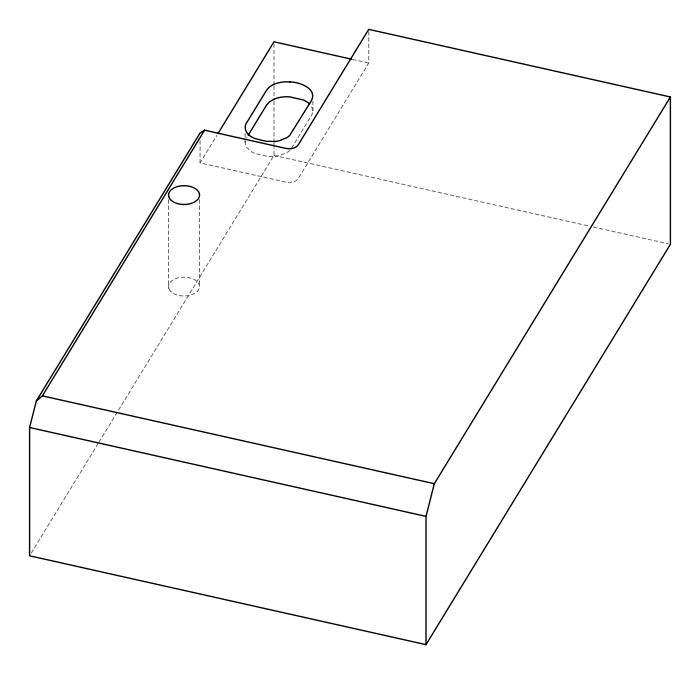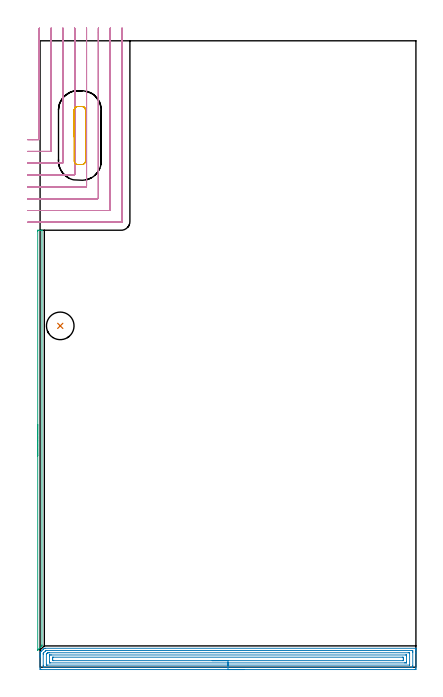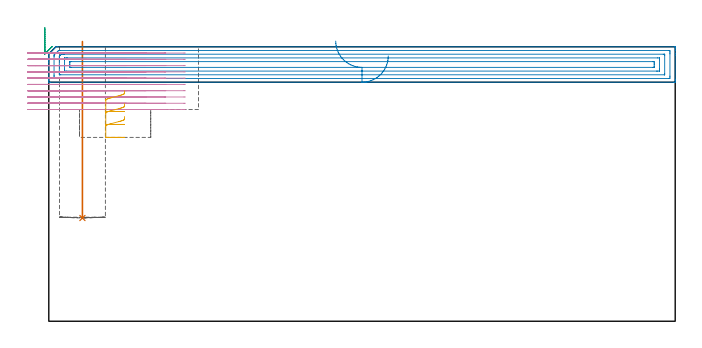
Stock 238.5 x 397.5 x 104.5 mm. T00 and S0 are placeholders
(PLAN: 5 operations, 3 tool changes, 36.3 min)
(1 INDEXABLE_INSERT_DRILL_BLIND_HOLE_FROM_SOLID | STEP1POCKET | NXT0302_006 | 0.27 min | 15606 mm3)
(2 AREA_MILL | FG_CHAMFER_SURFACE | UGT0205_001 | 9.81 min | 21728 mm3)
(3 AREA_MILL_1 | FG_CHAMFER_SURFACE_1 | UGT0205_001 | 2.28 min | 973 mm3)
(4 MILL_CORNER_NOTCH_RECTANGULAR | CORNER_NOTCH_RECTANGULAR | NXT0201_013 | Follow Part, ap 2.5, ae 75% | 23.03 min | 163593 mm3)
(5 MILL_RECTANGULAR_POCKET | POCKET_RECTANGULAR_STRAIGHT | UGT0201_104 | Follow Part, ap 5, ae 75% | 0.89 min | 14970 mm3)
(TOOL NXT0302_006 | Index. Insert Drill 17.5mm [880-D1750L25-05] | D17.5 PA176 FL88 Z2)
(TOOL UGT0205_001 | Chamfer Mill 20 x 3 x 45 deg. | D20 FL50 Z2)
(TOOL NXT0201_013 | ENDMILL 10mm | D10 FL30 Z4)
(TOOL UGT0201_104 | End Mill 20 mm | D20 FL22 Z2)
(OP 1 INDEXABLE_INSERT_DRILL_BLIND_HOLE_FROM_SOLID)
G17 G21 G94 G90
T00 M6
G54
G17 G0 G90 X12.8 Y216.6 S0 M3
G43 Z114.5 H1
G94 G81 G98 Z39.3 F250. R106.5
G80
M5
M2
(OP 2 AREA_MILL)
G17 G21 G94 G90
T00 M6
G54
G17 G0 G90 X129.25 Y-1.5 S1061 M3
G43 Z114.5 H0
Z101.
G94 G1 X129.212 Z100.128 F250.
X129.098 Z99.264
X128.909 Z98.412
X128.647 Z97.58
X128.313 Z96.774
X127.91 Z96.
X127.442 Z95.264
X126.91 Z94.572
X126.321 Z93.929
X125.678 Z93.34
X124.986 Z92.808
X124.25 Z92.34
X123.476 Z91.937
X122.67 Z91.603
X121.838 Z91.341
X120.987 Z91.152
X120.122 Z91.038
X119.25 Z91.
X0.601
X0.067 Y-1.494 Z91.003
X0.008 Y-1.492 Z91.006
X0.004 Y-0.963 Z91.534
X0. Y-0.366 Z92.132
Y6.138 Z98.631
Y6.718 Z99.215
Y7.025 Z99.521
Y7.605 Z100.101
Y7.913 Z100.408
Y8.937 Z101.436
X0.007 Y9.244 Z101.743
X0.009 Y9.297 Z101.796
X0.154 Y9.451 Z101.951
X0.367 Y9.667 Z102.167
X1.047 Y10.347 Z102.846
X1.939 Y11.239 Z103.738
X2.158 Y11.458 Z103.958
X2.607 Y11.907 Z104.407
X2.693 Y12.001 Z104.483
X3.277 Y12. Z104.5
X238.346
X238.49 Y11.997 Z104.488
X238.493 Y11.969 Z104.46
X238.5 Y11.628 Z104.127
Y11.19 Z103.689
Y10.575 Z103.07
Y9.38 Z101.877
Y8.8 Z101.294
Y-0.366 Z92.131
X238.496 Y-0.963 Z91.534
X238.492 Y-1.492 Z91.006
X238.433 Y-1.494 Z91.003
X237.899 Y-1.5 Z91.
X119.25
Y-0.086 Z92.414
X2.385
X2.01 Y-0.075 Z92.425
X2.002 Y0.305 Z92.805
X2. Y0.812 Z93.312
Y1.195 Z93.695
Y8.295 Z100.795
X2.007 Y8.8 Z101.3
X2.01 Y8.846 Z101.346
X2.041 Y8.885 Z101.385
X2.095 Y8.944 Z101.444
X3.277 Y10.127 Z102.627
X3.504 Y10.35 Z102.85
X3.737 Y10.575 Z103.075
X4.159 Y10.586 Z103.086
X4.169
X236.115 Y10.585 Z103.085
X236.49 Y10.575 Z103.075
X236.498 Y10.195 Z102.695
X236.5 Y9.688 Z102.188
Y9.305 Z101.805
Y0.812 Z93.312
X236.498 Y0.431 Z92.931
X236.49 Y-0.075 Z92.425
X236.125 Y-0.086 Z92.414
X236.115
X119.25
Y1.328 Z93.828
X4.542 Y1.329 Z93.829
X4.169 Y1.331 Z93.831
X4.045 Y1.334 Z93.834
X4.01 Y1.336 Z93.836
X4.005 Y1.42 Z93.92
X4.002 Y1.532 Z94.032
X4. Y1.7 Z94.2
Y1.868 Z94.368
Y8.08 Z100.58
X4.004 Y8.249 Z100.749
X4.01 Y8.36 Z100.86
X4.021 Y8.41 Z100.91
X4.043 Y8.436 Z100.936
X4.169 Y8.569 Z101.069
X4.285 Y8.685 Z101.185
X4.401 Y8.8 Z101.3
X4.735 Y9.124 Z101.624
X4.786 Y9.165 Z101.665
X4.875 Y9.167 Z101.667
X5.061 Y9.17 Z101.67
X5.58 Y9.171 Z101.671
X5.953 Y9.172 Z101.672
X233.958 Y9.171 Z101.671
X234.331 Y9.169 Z101.669
X234.454 Y9.166 Z101.666
X234.49 Y9.163 Z101.663
X234.495 Y9.08 Z101.58
X234.498 Y8.968 Z101.468
X234.5 Y8.8 Z101.3
Y8.632 Z101.132
Y1.7 Z94.2
X234.499 Y1.533 Z94.033
X234.49 Y1.364 Z93.864
X234.485 Y1.334 Z93.834
X234.47 Y1.332 Z93.832
X234.424 Y1.33 Z93.83
X234.331 Y1.329 Z93.829
X119.25 Y1.328 Z93.828
Y2.743 Z95.243
X6.688
X6.076 Y2.75 Z95.25
X6.01 Y2.751 Z95.251
X6.006 Y2.842 Z95.342
X6.002 Y3.038 Z95.538
X6. Y3.428 Z95.928
Y7.025 Z99.525
X6.004 Y7.446 Z99.946
X6.009 Y7.656 Z100.156
X6.014 Y7.75 Z100.25
X6.114 Y7.753 Z100.253
X6.845 Y7.757 Z100.257
X7.001
X231.812
X232.424 Y7.75 Z100.25
X232.49 Y7.749 Z100.249
X232.494 Y7.658 Z100.158
X232.498 Y7.462 Z99.962
X232.5 Y7.072 Z99.572
Y3.521 Z96.021
Y3.475 Z95.975
X232.496 Y3.054 Z95.554
X232.491 Y2.844 Z95.344
X232.486 Y2.75 Z95.25
X232.386 Y2.747 Z95.247
X231.655 Y2.743 Z95.243
X231.499
X119.25
Y4.157 Z96.657
X8.629
X8.423 Y4.159 Z96.659
X8.019 Y4.164 Z96.664
X8.01 Y4.362 Z96.862
X8.001 Y4.988 Z97.488
X8. Y5.25 Z97.75
Y5.876 Z98.376
X8.002 Y6.138 Z98.638
X8.006 Y6.294 Z98.794
X8.009 Y6.327 Z98.827
X8.08 Y6.336 Z98.836
X8.216 Y6.34 Z98.84
X8.423 Y6.343 Z98.843
X229.871
X230.077 Y6.341 Z98.841
X230.481 Y6.336 Z98.836
X230.49 Y6.138 Z98.638
X230.499 Y5.512 Z98.012
X230.5 Y5.25 Z97.75
Y4.624 Z97.124
X230.498 Y4.362 Z96.862
X230.494 Y4.206 Z96.706
X230.491 Y4.173 Z96.673
X230.42 Y4.164 Z96.664
X230.284 Y4.16 Z96.66
X230.077 Y4.157 Z96.657
X119.25
X118.378 Z96.695
X117.514 Z96.809
X116.662 Z96.998
X115.83 Z97.26
X115.024 Z97.594
X114.25 Z97.997
X113.514 Z98.465
X112.822 Z98.996
X112.179 Z99.586
X111.59 Z100.229
X111.058 Z100.921
X110.59 Z101.657
X110.187 Z102.431
X109.853 Z103.237
X109.591 Z104.069
X109.402 Z104.92
X109.288 Z105.785
X109.25 Z106.657
G0 Z114.5
M5
M2
(OP 3 AREA_MILL_1)
G17 G21 G94 G90
T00 M6
G54
G17 G0 G90 X-1.5 Y134.05 S1061 M3
G43 Z114.5 H0
Z111.8
G94 G1 Y134.088 Z110.928 F250.
Y134.202 Z110.064
Y134.391 Z109.212
Y134.653 Z108.38
Y134.987 Z107.574
Y135.39 Z106.8
Y135.858 Z106.064
Y136.39 Z105.372
Y136.979 Z104.729
Y137.622 Z104.14
Y138.314 Z103.609
Y139.05 Z103.14
Y139.824 Z102.737
Y140.63 Z102.403
Y141.462 Z102.141
Y142.313 Z101.952
Y143.178 Z101.838
Y144.05 Z101.8
Y276.685
X-1.498 Y276.896 Z101.802
X-1.491 Y277.297 Z101.805
X-1.366 Y277.3 Z101.931
X-0.15 Z103.145
X0.517 Z103.817
X0.847 Z104.146
X1.19 Z104.481
X1.197 Y277.293 Z104.488
X1.2 Y277.132 Z104.5
Y14.095
X1.196 Y13.504 Z104.487
X1.176 Y13.476 Z104.475
X0.406 Y12.705 Z103.705
X0.144 Y12.442 Z103.44
X0.01 Y12.309 Z103.307
X-0.456 Y11.844 Z102.843
X-0.738 Y11.559 Z102.557
X-1.331 Y10.969 Z101.968
X-1.474 Y10.833 Z101.825
X-1.497 Y10.814 Z101.802
X-1.5 Y10.956 Z101.8
Y10.969
Y144.05
Y144.922 Z101.838
Y145.786 Z101.952
Y146.638 Z102.141
Y147.47 Z102.403
Y148.276 Z102.737
Y149.05 Z103.14
Y149.786 Z103.609
Y150.478 Z104.14
Y151.121 Z104.729
Y151.71 Z105.372
Y152.241 Z106.064
Y152.71 Z106.8
Y153.113 Z107.574
Y153.447 Z108.38
Y153.709 Z109.212
Y153.898 Z110.064
Y154.012 Z110.928
Y154.05 Z111.8
G0 Z114.5
M5
M2
(OP 4 MILL_CORNER_NOTCH_RECTANGULAR)
G17 G21 G94 G90
T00 M6
G54
G17 G0 G90 X-8. Y334.8 S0 M3
G43 Z114.5 H0
Z102.11
G94 G1 X-5. F250.
X-0.995 F500.
G3 X-0.5 Y335.295 R0.5
G1 Y402.475
Y405.475 F250.
G0 Z114.5
X-8. Y327.3
Z102.11
G1 X-5.
X6.505 F500.
G3 X7. Y327.795 R0.5
G1 Y402.5
Y405.5 F250.
G0 Z114.5
X-8. Y319.8
Z102.11
G1 X-5.
X14.004 F500.
G3 X14.5 Y320.296 R0.5
G1 Y402.5
Y405.5 F250.
G0 Z114.5
X-8. Y312.3
Z102.11
G1 X-5.
X21.504 F500.
G3 X22. Y312.796 R0.5
G1 Y402.5
Y405.5 F250.
G0 Z114.5
X-8. Y304.8
Z102.11
G1 X-5.
X29.004 F500.
G3 X29.5 Y305.296 R0.5
G1 Y402.5
Y405.5 F250.
G0 Z114.5
X-8. Y297.3
Z102.11
G1 X-5.
X36.504 F500.
G3 X37. Y297.796 R0.5
G1 Y402.5
Y405.5 F250.
G0 Z114.5
X-8. Y289.8
Z102.11
G1 X-5.
X44.003 F500.
G3 X44.5 Y290.297 R0.5
G1 Y402.5
Y405.5 F250.
G0 Z114.5
X-8. Y282.3
Z102.11
G1 X-5.
X51.503 F500.
G3 X52. Y282.797 R0.5
G1 Y402.5
Y405.5 F250.
G0 Z114.5
X-8. Y334.8
Z99.72
G1 X-5.
X-0.995 F500.
G3 X-0.5 Y335.295 R0.5
G1 Y402.475
Y405.475 F250.
G0 Z114.5
X-8. Y327.3
Z99.72
G1 X-5.
X6.505 F500.
G3 X7. Y327.795 R0.5
G1 Y402.5
Y405.5 F250.
G0 Z114.5
X-8. Y319.8
Z99.72
G1 X-5.
X14.004 F500.
G3 X14.5 Y320.296 R0.5
G1 Y402.5
Y405.5 F250.
G0 Z114.5
X-8. Y312.3
Z99.72
G1 X-5.
X21.504 F500.
G3 X22. Y312.796 R0.5
G1 Y402.5
Y405.5 F250.
G0 Z114.5
X-8. Y304.8
Z99.72
G1 X-5.
X29.004 F500.
G3 X29.5 Y305.296 R0.5
G1 Y402.5
Y405.5 F250.
G0 Z114.5
X-8. Y297.3
Z99.72
G1 X-5.
X36.504 F500.
G3 X37. Y297.796 R0.5
G1 Y402.5
Y405.5 F250.
G0 Z114.5
X-8. Y289.8
Z99.72
G1 X-5.
X44.003 F500.
G3 X44.5 Y290.297 R0.5
G1 Y402.5
Y405.5 F250.
G0 Z114.5
X-8. Y282.3
Z99.72
G1 X-5.
X51.503 F500.
G3 X52. Y282.797 R0.5
G1 Y402.5
Y405.5 F250.
G0 Z114.5
X-8. Y334.8
Z97.33
G1 X-5.
X-0.995 F500.
G3 X-0.5 Y335.295 R0.5
G1 Y402.475
Y405.475 F250.
G0 Z114.5
X-8. Y327.3
Z97.33
G1 X-5.
X6.505 F500.
G3 X7. Y327.795 R0.5
G1 Y402.5
Y405.5 F250.
G0 Z114.5
X-8. Y319.8
Z97.33
G1 X-5.
X14.004 F500.
G3 X14.5 Y320.296 R0.5
G1 Y402.5
Y405.5 F250.
G0 Z114.5
X-8. Y312.3
Z97.33
G1 X-5.
X21.504 F500.
G3 X22. Y312.796 R0.5
G1 Y402.5
Y405.5 F250.
G0 Z114.5
X-8. Y304.8
Z97.33
G1 X-5.
X29.004 F500.
G3 X29.5 Y305.296 R0.5
G1 Y402.5
Y405.5 F250.
G0 Z114.5
X-8. Y297.3
Z97.33
G1 X-5.
X36.504 F500.
G3 X37. Y297.796 R0.5
G1 Y402.5
Y405.5 F250.
G0 Z114.5
X-8. Y289.8
Z97.33
G1 X-5.
X44.003 F500.
G3 X44.5 Y290.297 R0.5
G1 Y402.5
Y405.5 F250.
G0 Z114.5
X-8. Y282.3
Z97.33
G1 X-5.
X51.503 F500.
G3 X52. Y282.797 R0.5
G1 Y402.5
Y405.5 F250.
G0 Z114.5
X-8. Y334.8
Z94.94
G1 X-5.
X-0.995 F500.
G3 X-0.5 Y335.295 R0.5
G1 Y402.475
Y405.475 F250.
G0 Z114.5
X-8. Y327.3
Z94.94
G1 X-5.
X6.504 F500.
G3 X7. Y327.796 R0.5
G1 Y402.5
Y405.5 F250.
G0 Z114.5
X-8. Y319.8
Z94.94
G1 X-5.
X14.004 F500.
G3 X14.5 Y320.296 R0.5
G1 Y402.5
Y405.5 F250.
G0 Z114.5
X-8. Y312.3
Z94.94
G1 X-5.
X21.504 F500.
G3 X22. Y312.796 R0.5
G1 Y402.5
Y405.5 F250.
G0 Z114.5
X-8. Y304.8
Z94.94
G1 X-5.
X29.004 F500.
G3 X29.5 Y305.296 R0.5
G1 Y402.5
Y405.5 F250.
G0 Z114.5
X-8. Y297.3
Z94.94
G1 X-5.
X36.504 F500.
G3 X37. Y297.796 R0.5
G1 Y402.5
Y405.5 F250.
G0 Z114.5
X-8. Y289.8
Z94.94
G1 X-5.
X44.003 F500.
G3 X44.5 Y290.297 R0.5
G1 Y402.5
Y405.5 F250.
G0 Z114.5
X-8. Y282.3
Z94.94
G1 X-5.
X51.503 F500.
G3 X52. Y282.797 R0.5
G1 Y402.5
Y405.5 F250.
G0 Z114.5
X-8. Y334.8
Z92.55
G1 X-5.
X-0.995 F500.
G3 X-0.5 Y335.295 R0.5
G1 Y402.475
Y405.475 F250.
G0 Z114.5
X-8. Y327.3
Z92.55
G1 X-5.
X6.505 F500.
G3 X7. Y327.795 R0.5
G1 Y402.5
Y405.5 F250.
G0 Z114.5
X-8. Y319.8
Z92.55
G1 X-5.
X14.004 F500.
G3 X14.5 Y320.296 R0.5
G1 Y402.5
Y405.5 F250.
G0 Z114.5
X-8. Y312.3
Z92.55
G1 X-5.
X21.504 F500.
G3 X22. Y312.796 R0.5
G1 Y402.5
Y405.5 F250.
G0 Z114.5
X-8. Y304.8
Z92.55
G1 X-5.
X29.004 F500.
G3 X29.5 Y305.296 R0.5
G1 Y402.5
Y405.5 F250.
G0 Z114.5
X-8. Y297.3
Z92.55
G1 X-5.
X36.504 F500.
G3 X37. Y297.796 R0.5
G1 Y402.5
Y405.5 F250.
G0 Z114.5
X-8. Y289.8
Z92.55
G1 X-5.
X44.003 F500.
G3 X44.5 Y290.297 R0.5
G1 Y402.5
Y405.5 F250.
G0 Z114.5
X-8. Y282.3
Z92.55
G1 X-5.
X51.503 F500.
G3 X52. Y282.797 R0.5
G1 Y402.5
Y405.5 F250.
G0 Z114.5
X-8. Y334.8
Z90.16
G1 X-5.
X-0.995 F500.
G3 X-0.5 Y335.295 R0.5
G1 Y402.475
Y405.475 F250.
G0 Z114.5
X-8. Y327.3
Z90.16
G1 X-5.
X6.504 F500.
G3 X7. Y327.796 R0.5
G1 Y402.5
Y405.5 F250.
G0 Z114.5
X-8. Y319.8
Z90.16
G1 X-5.
X14.004 F500.
G3 X14.5 Y320.296 R0.5
G1 Y402.5
Y405.5 F250.
G0 Z114.5
X-8. Y312.3
Z90.16
G1 X-5.
X21.504 F500.
G3 X22. Y312.796 R0.5
G1 Y402.5
Y405.5 F250.
G0 Z114.5
X-8. Y304.8
Z90.16
G1 X-5.
X29.004 F500.
G3 X29.5 Y305.296 R0.5
G1 Y402.5
Y405.5 F250.
G0 Z114.5
X-8. Y297.3
Z90.16
G1 X-5.
X36.504 F500.
G3 X37. Y297.796 R0.5
G1 Y402.5
Y405.5 F250.
G0 Z114.5
X-8. Y289.8
Z90.16
G1 X-5.
X44.003 F500.
G3 X44.5 Y290.297 R0.5
G1 Y402.5
Y405.5 F250.
G0 Z114.5
X-8. Y282.3
Z90.16
G1 X-5.
X51.503 F500.
G3 X52. Y282.797 R0.5
G1 Y402.5
Y405.5 F250.
G0 Z114.5
X-8. Y334.8
Z87.77
G1 X-5.
X-0.995 F500.
G3 X-0.5 Y335.295 R0.5
G1 Y402.475
Y405.475 F250.
G0 Z114.5
X-8. Y327.3
Z87.77
G1 X-5.
X6.504 F500.
G3 X7. Y327.796 R0.5
G1 Y402.5
Y405.5 F250.
G0 Z114.5
X-8. Y319.8
Z87.77
G1 X-5.
X14.004 F500.
G3 X14.5 Y320.296 R0.5
G1 Y402.5
Y405.5 F250.
G0 Z114.5
X-8. Y312.3
Z87.77
G1 X-5.
X21.504 F500.
G3 X22. Y312.796 R0.5
G1 Y402.5
Y405.5 F250.
G0 Z114.5
X-8. Y304.8
Z87.77
G1 X-5.
X29.004 F500.
G3 X29.5 Y305.296 R0.5
G1 Y402.5
Y405.5 F250.
G0 Z114.5
X-8. Y297.3
Z87.77
G1 X-5.
X36.504 F500.
G3 X37. Y297.796 R0.5
G1 Y402.5
Y405.5 F250.
G0 Z114.5
X-8. Y289.8
Z87.77
G1 X-5.
X44.003 F500.
G3 X44.5 Y290.297 R0.5
G1 Y402.5
Y405.5 F250.
G0 Z114.5
X-8. Y282.3
Z87.77
G1 X-5.
X51.503 F500.
G3 X52. Y282.797 R0.5
G1 Y402.5
Y405.5 F250.
G0 Z114.5
X-8. Y334.8
Z85.38
G1 X-5.
X-0.995 F500.
G3 X-0.5 Y335.295 R0.5
G1 Y402.475
Y405.475 F250.
G0 Z114.5
X-8. Y327.3
Z85.38
G1 X-5.
X6.504 F500.
G3 X7. Y327.796 R0.5
G1 Y402.5
Y405.5 F250.
G0 Z114.5
X-8. Y319.8
Z85.38
G1 X-5.
X14.004 F500.
G3 X14.5 Y320.296 R0.5
G1 Y402.5
Y405.5 F250.
G0 Z114.5
X-8. Y312.3
Z85.38
G1 X-5.
X21.504 F500.
G3 X22. Y312.796 R0.5
G1 Y402.5
Y405.5 F250.
G0 Z114.5
X-8. Y304.8
Z85.38
G1 X-5.
X29.004 F500.
G3 X29.5 Y305.296 R0.5
G1 Y402.5
Y405.5 F250.
G0 Z114.5
X-8. Y297.3
Z85.38
G1 X-5.
X36.504 F500.
G3 X37. Y297.796 R0.5
G1 Y402.5
Y405.5 F250.
G0 Z114.5
X-8. Y289.8
Z85.38
G1 X-5.
X44.003 F500.
G3 X44.5 Y290.297 R0.5
G1 Y402.5
Y405.5 F250.
G0 Z114.5
X-8. Y282.3
Z85.38
G1 X-5.
X51.503 F500.
G3 X52. Y282.797 R0.5
G1 Y402.5
Y405.5 F250.
G0 Z114.5
X-8. Y334.8
Z82.99
G1 X-5.
X-0.995 F500.
G3 X-0.5 Y335.295 R0.5
G1 Y402.475
Y405.475 F250.
G0 Z114.5
X-8. Y327.3
Z82.99
G1 X-5.
X6.504 F500.
G3 X7. Y327.796 R0.5
G1 Y402.5
Y405.5 F250.
G0 Z114.5
X-8. Y319.8
Z82.99
G1 X-5.
X14.004 F500.
G3 X14.5 Y320.296 R0.5
G1 Y402.5
Y405.5 F250.
G0 Z114.5
X-8. Y312.3
Z82.99
G1 X-5.
X21.504 F500.
G3 X22. Y312.796 R0.5
G1 Y402.5
Y405.5 F250.
G0 Z114.5
X-8. Y304.8
Z82.99
G1 X-5.
X29.004 F500.
G3 X29.5 Y305.296 R0.5
G1 Y402.5
Y405.5 F250.
G0 Z114.5
X-8. Y297.3
Z82.99
G1 X-5.
X36.504 F500.
G3 X37. Y297.796 R0.5
G1 Y402.5
Y405.5 F250.
G0 Z114.5
X-8. Y289.8
Z82.99
G1 X-5.
X44.003 F500.
G3 X44.5 Y290.297 R0.5
G1 Y402.5
Y405.5 F250.
G0 Z114.5
X-8. Y282.3
Z82.99
G1 X-5.
X51.503 F500.
G3 X52. Y282.797 R0.5
G1 Y402.5
Y405.5 F250.
G0 Z114.5
X-8. Y334.8
Z80.6
G1 X-5.
X-0.995 F500.
G3 X-0.5 Y335.295 R0.5
G1 Y402.475
Y405.475 F250.
G0 Z114.5
X-8. Y327.3
Z80.6
G1 X-5.
X6.504 F500.
G3 X7. Y327.796 R0.5
G1 Y402.5
Y405.5 F250.
G0 Z114.5
X-8. Y319.8
Z80.6
G1 X-5.
X14.004 F500.
G3 X14.5 Y320.296 R0.5
G1 Y402.5
Y405.5 F250.
G0 Z114.5
X-8. Y312.3
Z80.6
G1 X-5.
X21.504 F500.
G3 X22. Y312.796 R0.5
G1 Y402.5
Y405.5 F250.
G0 Z114.5
X-8. Y304.8
Z80.6
G1 X-5.
X29.004 F500.
G3 X29.5 Y305.296 R0.5
G1 Y402.5
Y405.5 F250.
G0 Z114.5
X-8. Y297.3
Z80.6
G1 X-5.
X36.504 F500.
G3 X37. Y297.796 R0.5
G1 Y402.5
Y405.5 F250.
G0 Z114.5
X-8. Y289.8
Z80.6
G1 X-5.
X44.003 F500.
G3 X44.5 Y290.297 R0.5
G1 Y402.5
Y405.5 F250.
G0 Z114.5
X-8. Y282.3
Z80.6
G1 X-5.
X51.503 F500.
G3 X52. Y282.797 R0.5
G1 Y402.5
Y405.5 F250.
G0 Z114.5
M5
M2
(OP 5 MILL_RECTANGULAR_POCKET)
G17 G21 G94 G90
T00 M6
G54
G17 G0 G90 X28.8 Y349.828 S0 M3
G43 Z114.5 H0
Z87.786
G94 G1 Y353.6 Z86.775 F250.
Y353.748 Z86.735
X28.738 Y354.139 Z86.629
X28.608 Y354.512 Z86.523
X28.413 Y354.856 Z86.418
X28.159 Y355.159 Z86.312
X27.856 Y355.413 Z86.206
X27.512 Y355.608 Z86.1
X27.139 Y355.738 Z85.994
X26.748 Y355.8 Z85.888
X23.752 Z85.085
X23.361 Y355.738 Z84.979
X22.988 Y355.608 Z84.873
X22.644 Y355.413 Z84.767
X22.341 Y355.159 Z84.661
X22.087 Y354.856 Z84.555
X21.892 Y354.512 Z84.449
X21.762 Y354.139 Z84.344
X21.7 Y353.748 Z84.238
Y353.6 Z84.198
Y337.4 Z79.857
Y321.2 F500.
G3 X23.9 Y319. R2.2
G1 X26.6
G3 X28.8 Y321.2 R2.2
G1 Y353.6
G3 X26.6 Y355.8 R2.2
G1 X23.9
G3 X21.7 Y353.6 R2.2
G1 Y337.4
Y336.4
G0 X28.8 Y349.828 Z82.857
G1 Y353.6 Z81.847 F250.
Y353.748 Z81.807
X28.738 Y354.139 Z81.701
X28.608 Y354.512 Z81.595
X28.413 Y354.856 Z81.489
X28.159 Y355.159 Z81.383
X27.856 Y355.413 Z81.277
X27.512 Y355.608 Z81.171
X27.139 Y355.738 Z81.065
X26.748 Y355.8 Z80.959
X23.752 Z80.156
X23.361 Y355.738 Z80.051
X22.988 Y355.608 Z79.945
X22.644 Y355.413 Z79.839
X22.341 Y355.159 Z79.733
X22.087 Y354.856 Z79.627
X21.892 Y354.512 Z79.521
X21.762 Y354.139 Z79.415
X21.7 Y353.748 Z79.309
Y353.6 Z79.269
Y337.4 Z74.929
Y321.2 F500.
G3 X23.9 Y319. R2.2
G1 X26.6
G3 X28.8 Y321.2 R2.2
G1 Y353.6
G3 X26.6 Y355.8 R2.2
G1 X23.9
G3 X21.7 Y353.6 R2.2
G1 Y337.4
Y336.4
G0 X28.8 Y349.828 Z77.929
G1 Y353.6 Z76.918 F250.
Y353.748 Z76.878
X28.738 Y354.139 Z76.772
X28.608 Y354.512 Z76.666
X28.413 Y354.856 Z76.56
X28.159 Y355.159 Z76.455
X27.856 Y355.413 Z76.349
X27.512 Y355.608 Z76.243
X27.139 Y355.738 Z76.137
X26.748 Y355.8 Z76.031
X23.752 Z75.228
X23.361 Y355.738 Z75.122
X22.988 Y355.608 Z75.016
X22.644 Y355.413 Z74.91
X22.341 Y355.159 Z74.804
X22.087 Y354.856 Z74.698
X21.892 Y354.512 Z74.592
X21.762 Y354.139 Z74.486
X21.7 Y353.748 Z74.381
Y353.6 Z74.341
Y337.4 Z70.
Y321.2 F500.
G3 X23.9 Y319. R2.2
G1 X26.6
G3 X28.8 Y321.2 R2.2
G1 Y353.6
G3 X26.6 Y355.8 R2.2
G1 X23.9
G3 X21.7 Y353.6 R2.2
G1 Y337.4
Y336.4
G0 Z114.5
M5
M2
